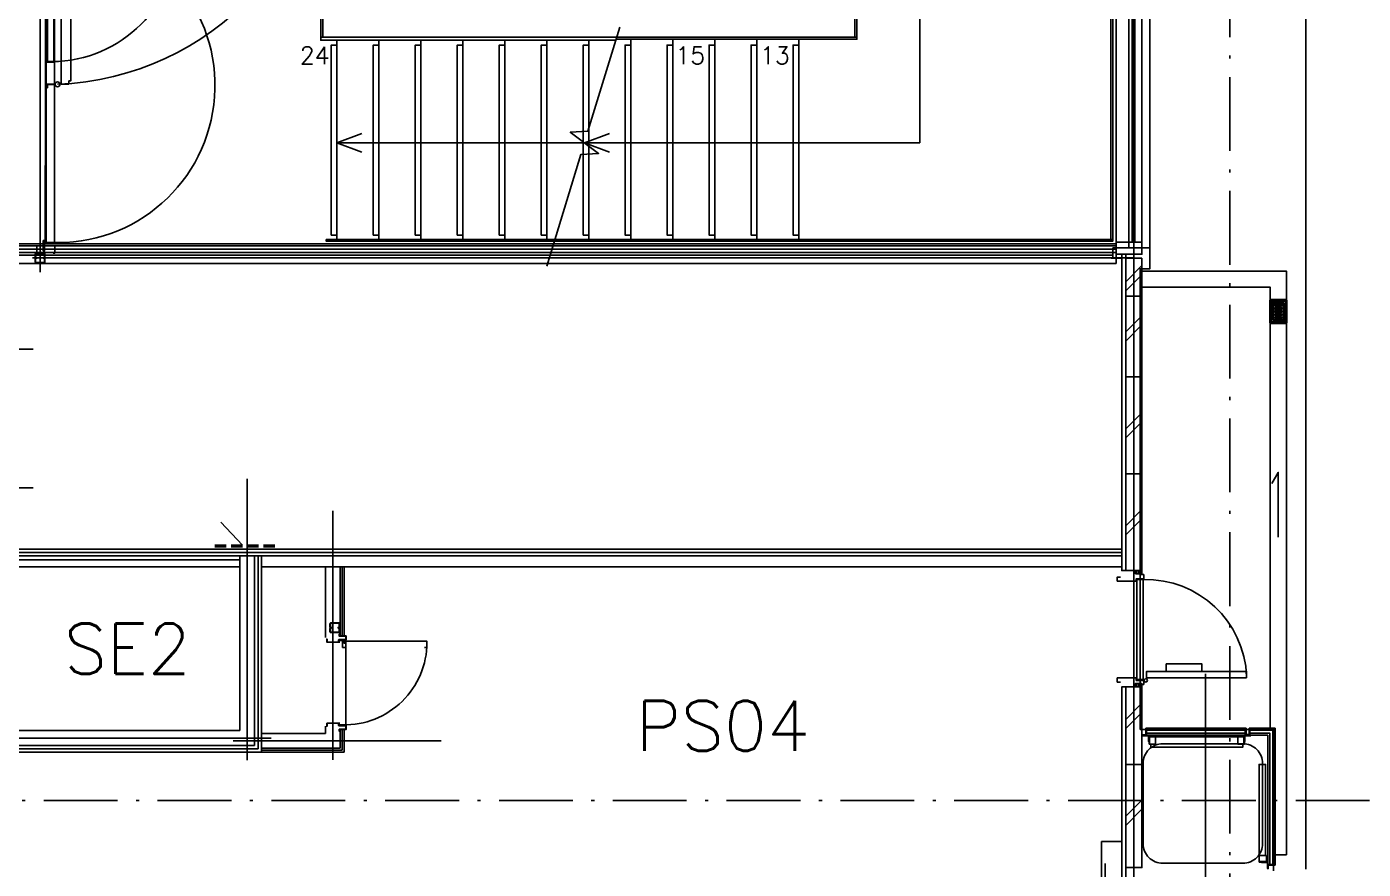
# Model space of a CAD drawing. Extents: x -120222 to -41942, y -19134 to 30932.
# Drawn here: x -76338 to -68061, y 4110 to 9329 of the extents above; entities that cross this region are included whole.
import ezdxf
from ezdxf.enums import TextEntityAlignment as Align

# ---------------------------------------------------------------- set-up
doc = ezdxf.new("R2010")
doc.units = 0
doc.header["$LTSCALE"] = 150
doc.header["$MEASUREMENT"] = 0
doc.linetypes.add('ISO-10______', pattern=[4.699, 3.048, -0.762, 0.127, -0.762])
doc.layers.get('0').update_dxf_attribs({"linetype": 'CONTINUOUS'})
doc.layers.add('____-567', color=7, linetype='CONTINUOUS')
doc.layers.add('____B', color=7, linetype='CONTINUOUS')
doc.styles.get("Standard").update_dxf_attribs({"font": 'txt', "bigfont": 'BIGFONT.SHX'})

# ---------------------------------------------------------------- blocks, each defined once
blk = doc.blocks.new('____-62')
at = {"color": 1, "linetype": 'Continuous'}
for p, q in [((-82710.3, 3422.5), (-82710.3, 3382.1)), ((-82671.6, 3456), (-82671.6, 3422)), ((-82710.3, 3382.1), (-82694.6, 3382.1))]:
    blk.add_line(p, q, dxfattribs=at)
at = {"color": 1, "linetype": 'Continuous', "flags": 128}
for points in [[(-82622.5, 6301), (-82597.6, 6301), (-82597.6, 6206), (-82602.6, 6206), (-82602.6, 6206), (-82672.6, 6206), (-82672.6, 6138.2), (-82701.8, 6164.4)], [(-80847.6, 6166), (-80873.6, 6166), (-80873.6, 6301), (-80843.6, 6301), (-80843.6, 6131), (-80847.6, 6131), (-80847.6, 6166)], [(-82701.8, 6164.4), (-82705.8, 6159.9), (-82693.7, 6149), (-82735.6, 6149), (-82735.6, 6233.5), (-82708.2, 6233.5)], [(-81891.6, 6276), (-81876.6, 6276), (-81876.6, 6226), (-80898.6, 6226), (-80898.6, 6271), (-80918.6, 6271), (-80918.6, 6281), (-81891.6, 6281), (-81891.6, 6276)], [(-82653.6, 4405), (-82657.6, 4405), (-82659.6, 6186), (-82604.6, 6186), (-82602.6, 4425), (-82653.6, 4425), (-82653.6, 4405)], [(-80898.6, 6186), (-80898.6, 6136), (-80878.6, 6136), (-80878.6, 6131), (-82659.6, 6131), (-82659.6, 6186), (-80898.6, 6186)], [(-82513.4, 4444.6), (-82501.3, 4444.6), (-82501.3, 5388.1), (-82559.3, 5388.1), (-82559.3, 4424.6), (-82513.4, 4424.6), (-82513.4, 4444.6)], [(-82657.6, 5325), (-82647.9, 5325), (-82656.3, 5325), (-82656.3, 5373.2), (-82605.7, 5373.2), (-82602.6, 5367.8)], [(-82602.6, 4560), (-82648.6, 4560), (-82648.6, 4575), (-82657.6, 4575)], [(-82645.5, 4402), (-82657.6, 4402), (-82659.6, 3444), (-82602.6, 3444), (-82602.6, 4422), (-82645.5, 4422), (-82645.5, 4402)], [(-82609.7, 3376.5), (-82599.6, 3376.5), (-82599.6, 3422.5), (-82662.6, 3422.5), (-82662.6, 3391), (-82671.6, 3391), (-82671.6, 3422.5), (-82710.3, 3422.5)]]:
    blk.add_lwpolyline(points, dxfattribs=at)
for points in [[(-82664.6, 6131), (-82701.8, 6164.4), (-82705.8, 6159.9), (-82673.6, 6131)], [(-82605.6, 4564), (-82605.6, 5365), (-82645.6, 5365), (-82645.6, 4564)], [(-81834.6, 5365), (-82645.6, 5365), (-82645.6, 5325), (-81834.6, 5325)], [(-82671.6, 3456), (-82671.6, 3391), (-82662.6, 3391), (-82662.6, 3456)]]:
    blk.add_lwpolyline(points, close=True, dxfattribs=at)
at = {"color": 1, "linetype": 'Continuous'}
for centre, radius in [((-80896.1, 6205.5), 15), ((-82625.6, 5345), 14.8), ((-82583.1, 4423.5), 15)]:
    blk.add_circle(centre, radius, dxfattribs=at)
for centre, radius, start, end in [((-82650.9, 6176.3), 1754.1, 272.21758, 0.9522), ((-82581.4, 4416.3), 973.5, 267.13308, 84.64045), ((-82625.6, 5345), 28.3, 45, 225), ((-82624.1, 5353.7), 789.7, 270.48764, 359.37324)]:
    blk.add_arc(centre, radius, start, end, dxfattribs=at)
blk = doc.blocks.new('____-63')
at = {"color": 1, "linetype": 'Continuous'}
for p, q in [((-75087.6, -394), (-75127.6, -394)), ((-75127.6, -394), (-75127.6, -395)), ((-75125.6, -397), (-75095.1, -397)), ((-75090.6, -401.5), (-75090.6, -432)), ((-75087.6, -434), (-75087.6, -394)), ((-75088.6, -434), (-75087.6, -434))]:
    blk.add_line(p, q, dxfattribs=at)
for centre, radius, start, end in [((-75125.6, -395), 2, 180, 270), ((-75095.1, -401.5), 4.5, 0, 90), ((-75088.6, -432), 2, 180, 270)]:
    blk.add_arc(centre, radius, start, end, dxfattribs=at)
blk = doc.blocks.new('____-64')
at = {"color": 1, "linetype": 'Continuous'}
for p, q in [((-75862.6, 391), (-75822.6, 391)), ((-75862.6, 390), (-75862.6, 391)), ((-75830.1, 388), (-75860.6, 388)), ((-75825.6, 353), (-75825.6, 383.5)), ((-75822.6, 351), (-75823.6, 351)), ((-75822.6, 391), (-75822.6, 351))]:
    blk.add_line(p, q, dxfattribs=at)
for centre, radius, start, end in [((-75860.6, 390), 2, 180, 270), ((-75830.1, 383.5), 4.5, 0, 90), ((-75823.6, 353), 2, 180, 270)]:
    blk.add_arc(centre, radius, start, end, dxfattribs=at)
blk = doc.blocks.new('____-65')
at = {"color": 1, "linetype": 'Continuous'}
for p, q in [((-75232.6, 391), (-75232.6, 351)), ((-75192.6, 391), (-75232.6, 391)), ((-75232.6, 351), (-75231.6, 351)), ((-75229.6, 353), (-75229.6, 383.5)), ((-75225.1, 388), (-75194.6, 388)), ((-75192.6, 390), (-75192.6, 391))]:
    blk.add_line(p, q, dxfattribs=at)
for centre, radius, start, end in [((-75231.6, 353), 2, 270, 0), ((-75225.1, 383.5), 4.5, 90, 180), ((-75194.6, 390), 2, 270, 0)]:
    blk.add_arc(centre, radius, start, end, dxfattribs=at)
blk = doc.blocks.new('____-66')
at = {"color": 1, "linetype": 'Continuous'}
for p, q in [((-75862.6, 391), (-75822.6, 391)), ((-75862.6, 390), (-75862.6, 391)), ((-75830.1, 388), (-75860.6, 388)), ((-75825.6, 353), (-75825.6, 383.5)), ((-75822.6, 351), (-75823.6, 351)), ((-75822.6, 391), (-75822.6, 351))]:
    blk.add_line(p, q, dxfattribs=at)
for centre, radius, start, end in [((-75860.6, 390), 2, 180, 270), ((-75830.1, 383.5), 4.5, 0, 90), ((-75823.6, 353), 2, 180, 270)]:
    blk.add_arc(centre, radius, start, end, dxfattribs=at)
blk = doc.blocks.new('____-67')
at = {"color": 1, "linetype": 'Continuous'}
for p, q in [((-75232.6, 391), (-75232.6, 351)), ((-75192.6, 391), (-75232.6, 391)), ((-75232.6, 351), (-75231.6, 351)), ((-75229.6, 353), (-75229.6, 383.5)), ((-75225.1, 388), (-75194.6, 388)), ((-75192.6, 390), (-75192.6, 391))]:
    blk.add_line(p, q, dxfattribs=at)
for centre, radius, start, end in [((-75231.6, 353), 2, 270, 0), ((-75225.1, 383.5), 4.5, 90, 180), ((-75194.6, 390), 2, 270, 0)]:
    blk.add_arc(centre, radius, start, end, dxfattribs=at)
blk = doc.blocks.new('____-76')
at = {"color": 1, "linetype": 'Continuous'}
for p, q in [((-75842.6, 391), (-75222.6, 391)), ((-75838.3, 404), (-75226.9, 404)), ((-75819.6, 337), (-75819.6, 382)), ((-75812.6, 317), (-75812.6, 337)), ((-75782.6, 382), (-75272.6, 382)), ((-75235.6, 337), (-75235.6, 382)), ((-75141.6, -391), (-75096.6, -391))]:
    blk.add_line(p, q, dxfattribs=at)
at = {"color": 1, "linetype": 'Continuous', "flags": 128}
for points in [[(-75864.6, 391), (-75842.6, 391), (-75842.6, 391, 0.414214), (-75840.6, 393), (-75840.6, 434), (-75224.6, 434), (-75224.6, 393), (-75224.6, 393, 0.414214), (-75222.6, 391), (-75202.6, 391), (-75202.6, 393), (-75222.6, 393), (-75222.6, 434), (-75222.6, 434, 0.414214), (-75224.6, 436), (-75840.6, 436), (-75840.6, 436, 0.414214), (-75842.6, 434), (-75842.6, 393), (-75864.6, 393)], [(-75840.6, 395), (-75840.6, 431.7), (-75840.6, 431.7, -0.414214), (-75838.3, 434), (-75810.6, 434), (-75810.6, 431.7), (-75838.3, 431.7), (-75838.3, 395)], [(-75224.6, 395), (-75224.6, 431.7), (-75224.6, 431.7, 0.414214), (-75226.9, 434), (-75254.6, 434), (-75254.6, 431.7), (-75226.9, 431.7), (-75226.9, 395)], [(-75044.6, -14), (-75044.6, 434), (-75200.6, 434), (-75200.6, 395), (-75200.6, 395, -0.414214), (-75202.6, 393), (-75219.6, 393), (-75219.6, 395), (-75202.6, 395), (-75202.6, 434), (-75202.6, 434, -0.414214), (-75200.6, 436), (-75044.6, 436), (-75044.6, 436, -0.414214), (-75042.6, 434), (-75042.6, -14), (-75042.6, -412), (-75042.6, -412, -0.414214), (-75044.6, -414), (-75085.6, -414), (-75085.6, -436), (-75087.6, -436), (-75087.6, -414), (-75087.6, -414, -0.414214), (-75085.6, -412), (-75044.6, -412)], [(-75200.6, 395), (-75200.6, 431.7), (-75200.6, 431.7, -0.414214), (-75198.3, 434), (-75170.6, 434), (-75170.6, 431.7), (-75198.3, 431.7), (-75198.3, 395)], [(-75074.6, 434), (-75046.9, 434), (-75046.9, 434, -0.414214), (-75044.6, 431.7), (-75044.6, 394), (-75046.9, 394), (-75046.9, 431.7), (-75074.6, 431.7)], [(-75083.6, -412), (-75046.9, -412), (-75046.9, -412, 0.414214), (-75044.6, -409.7), (-75044.6, -382), (-75046.9, -382), (-75046.9, -409.7), (-75083.6, -409.7)]]:
    blk.add_lwpolyline(points, format="xyb", close=True, dxfattribs=at)
for points in [[(-75231.9, 431.7), (-75231.9, 422.7), (-75833.3, 422.7), (-75833.3, 431.7)], [(-75193.3, 431.7), (-75193.3, 422.7), (-75051.9, 422.7), (-75051.9, 431.7)], [(-75046.9, -404.7), (-75055.9, -404.7), (-75055.9, 417.7), (-75046.9, 417.7)], [(-75822.6, 337), (-75822.6, 382), (-75782.6, 382), (-75782.6, 337)], [(-75232.6, 337), (-75232.6, 382), (-75272.6, 382), (-75272.6, 337)], [(-75141.6, -394), (-75096.6, -394), (-75096.6, -354), (-75141.6, -354)]]:
    blk.add_lwpolyline(points, close=True, dxfattribs=at)
for points in [[(-75242.6, 337), (-75242.6, 317), (-75812.6, 317)], [(-75202.6, 391), (-75087.6, 391), (-75087.6, -414)], [(-75074.6, -409.7), (-75074.6, -14), (-75074.6, 404), (-75198.3, 404)], [(-75141.6, -384), (-75141.6, -384), (-75141.6, 211), (-75101.6, 211), (-75101.6, -354)]]:
    blk.add_lwpolyline(points, dxfattribs=at)
at = {"color": 1}
for name in ['____-64', '____-66', '____-65', '____-67', '____-63']:
    blk.add_blockref(name, (0, 0), dxfattribs=at)
blk = doc.blocks.new('____-144')
at = {"color": 1, "linetype": 'Continuous', "flags": 128}
blk.add_lwpolyline([(-75877.6, 7946), (-75877.6, 6291), (-75817.6, 6291), (-75817.6, 3281), (-75877.6, 3281), (-75877.6, 426)], dxfattribs=at)
blk = doc.blocks.new('____-145')
at = {"color": 1, "linetype": 'Continuous'}
for p, q in [((-80592.6, 5511), (-77242.6, 5511)), ((-77242.6, 5511), (-77242.6, 4061)), ((-80852.6, 4061), (-80698, 4119.3)), ((-77242.6, 4061), (-80852.6, 4061)), ((-80852.6, 4061), (-80698, 4002.7)), ((-79319.8, 4061), (-79165.2, 4119.3)), ((-79319.8, 4061), (-79165.2, 4002.7))]:
    blk.add_line(p, q, dxfattribs=at)
at = {"color": 1, "linetype": 'Continuous', "flags": 128}
blk.add_lwpolyline([(-79552.4, 3296.3), (-79341.4, 3989.2), (-79232, 3995.4), (-79407.6, 4126.7), (-79298.1, 4132.8), (-79100.8, 4777.3)], dxfattribs=at)
at = {"color": 1, "linetype": 'Continuous'}
blk.add_circle((-80592.6, 5511), 28, dxfattribs=at)
at = {"color": 1}
for s, height, p in [('UP', 107.72, (-80719.1, 5505.7)), ('1', 107.7, (-80463.2, 5083.1)), ('5', 107.7, (-79423.2, 5083.1)), ('10', 107.72, (-78123.2, 5083.1)), ('12', 107.72, (-77578.9, 5083.1)), ('24', 107.72, (-80990.3, 4548.9)), ('15', 107.72, (-78664.1, 4548.9)), ('13', 107.72, (-78139.7, 4548.9))]:
    blk.add_text(s, height=height, dxfattribs=at).set_placement(p, align=Align.CENTER)
blk = doc.blocks.new('____-146')
at = {"color": 1, "linetype": 'Continuous'}
for p, q in [((-82652.6, 3436), (-82652.6, 6130.5)), ((-80557.6, 4899.7), (-80557.6, 6139.7)), ((-80592.6, 4869), (-80592.6, 6109)), ((-80072.6, 4869), (-80072.6, 6109)), ((-79812.6, 4869), (-79812.6, 6109)), ((-79552.6, 4869), (-79552.6, 6109)), ((-79292.6, 4869), (-79292.6, 6109)), ((-79032.6, 4869), (-79032.6, 6109)), ((-78772.6, 4869), (-78772.6, 6109)), ((-78512.6, 4869), (-78512.6, 6109)), ((-78252.6, 4869), (-78252.6, 6109)), ((-77992.6, 4869), (-77992.6, 6109)), ((-77732.6, 4869), (-77732.6, 6109)), ((-80852.6, 3463), (-80852.6, 4696)), ((-80592.6, 3463), (-80592.6, 4696)), ((-80332.6, 3463), (-80332.6, 4696)), ((-80072.6, 3463), (-80072.6, 4696)), ((-79812.6, 3463), (-79812.6, 4696)), ((-79552.6, 3463), (-79552.6, 4696)), ((-79292.6, 3463), (-79292.6, 4696)), ((-79032.6, 3463), (-79032.6, 4703)), ((-78772.6, 3463), (-78772.6, 4703)), ((-78512.6, 3463), (-78512.6, 4703)), ((-78252.6, 3463), (-78252.6, 4703)), ((-77992.6, 3463), (-77992.6, 4703)), ((-80918.2, 3463), (-80918.2, 3451))]:
    blk.add_line(p, q, dxfattribs=at)
at = {"color": 1, "linetype": 'Continuous', "flags": 128}
for points in [[(-80846.9, 6121), (-76047.6, 6121), (-76047.6, 6109), (-80846.9, 6109)], [(-76059.6, 4857), (-76047.6, 4857), (-76047.6, 6109), (-76059.6, 6109)], [(-80952.6, 4869), (-77632.6, 4869), (-77632.6, 4857), (-80952.6, 4857)], [(-80952.6, 4715), (-80940.6, 4715), (-80940.6, 4857), (-80952.6, 4857)], [(-77644.6, 4715), (-77632.6, 4715), (-77632.6, 4857), (-77644.6, 4857)], [(-76059.6, 4857), (-76047.6, 4857), (-76047.6, 3463), (-76059.6, 3463)], [(-80918.2, 3463), (-76047.6, 3463), (-76047.6, 3451), (-80918.2, 3451)], [(-77399.6, 3451), (-77399.6, 3463), (-77359.6, 3463), (-77359.6, 3451)]]:
    blk.add_lwpolyline(points, close=True, dxfattribs=at)
for points in [[(-80592.6, 6082), (-80557.6, 6082), (-80557.6, 4906), (-80592.6, 4906)], [(-80332.6, 6082), (-80297.6, 6082), (-80297.6, 4906), (-80332.6, 4906)], [(-80072.6, 6082), (-80037.6, 6082), (-80037.6, 4906), (-80072.6, 4906)], [(-79812.6, 6082), (-79777.6, 6082), (-79777.6, 4906), (-79812.6, 4906)], [(-79552.6, 6082), (-79517.6, 6082), (-79517.6, 4906), (-79552.6, 4906)], [(-79292.6, 6082), (-79257.6, 6082), (-79257.6, 4906), (-79292.6, 4906)], [(-79032.6, 6082), (-78997.6, 6082), (-78997.6, 4906), (-79032.6, 4906)], [(-78772.6, 6082), (-78737.6, 6082), (-78737.6, 4906), (-78772.6, 4906)], [(-78512.6, 6082), (-78477.6, 6082), (-78477.6, 4906), (-78512.6, 4906)], [(-78252.6, 6082), (-78217.6, 6082), (-78217.6, 4906), (-78252.6, 4906)], [(-77992.6, 6082), (-77957.6, 6082), (-77957.6, 4906), (-77992.6, 4906)], [(-77732.6, 6082), (-77697.6, 6082), (-77697.6, 4906), (-77732.6, 4906)], [(-79125.5, 4696), (-80952.6, 4696), (-80952.6, 4715), (-79120.2, 4715)], [(-80852.6, 4666), (-80887.6, 4666), (-80887.6, 3490), (-80852.6, 3490)], [(-80592.6, 4666), (-80627.6, 4666), (-80627.6, 3490), (-80592.6, 3490)], [(-80332.6, 4666), (-80367.6, 4666), (-80367.6, 3490), (-80332.6, 3490)], [(-80072.6, 4666), (-80107.6, 4666), (-80107.6, 3490), (-80072.6, 3490)], [(-79812.6, 4666), (-79847.6, 4666), (-79847.6, 3490), (-79812.6, 3490)], [(-79552.6, 4666), (-79587.6, 4666), (-79587.6, 3490), (-79552.6, 3490)], [(-79292.6, 4666), (-79327.6, 4666), (-79327.6, 3490), (-79292.6, 3490)], [(-79120.2, 4715), (-77632.6, 4715), (-77632.6, 4703), (-79123.6, 4703)], [(-79032.6, 4666), (-79067.6, 4666), (-79067.6, 3490), (-79032.6, 3490)], [(-78772.6, 4666), (-78807.6, 4666), (-78807.6, 3490), (-78772.6, 3490)], [(-78512.6, 4666), (-78547.6, 4666), (-78547.6, 3490), (-78512.6, 3490)], [(-78252.6, 4666), (-78287.6, 4666), (-78287.6, 3490), (-78252.6, 3490)], [(-77992.6, 4666), (-78027.6, 4666), (-78027.6, 3490), (-77992.6, 3490)]]:
    blk.add_lwpolyline(points, dxfattribs=at)
at = {"color": 1}
blk.add_blockref('____-145', (0, 0), dxfattribs=at)
blk = doc.blocks.new('____-147')
at = {"color": 1, "linetype": 'Continuous'}
for p, q in [((-75867.6, -10.7), (-75967.6, -110.7)), ((-75867.6, -67.3), (-75967.6, -167.3))]:
    blk.add_line(p, q, dxfattribs=at)
blk = doc.blocks.new('____-148')
at = {"color": 1, "linetype": 'Continuous'}
for p, q in [((-75867.6, 589.3), (-75967.6, 489.3)), ((-75867.6, 532.7), (-75967.6, 432.7))]:
    blk.add_line(p, q, dxfattribs=at)
blk = doc.blocks.new('____-149')
at = {"color": 1, "linetype": 'Continuous'}
for p, q in [((-75867.6, 1789.3), (-75967.6, 1689.3)), ((-75867.6, 1732.7), (-75967.6, 1632.7))]:
    blk.add_line(p, q, dxfattribs=at)
blk = doc.blocks.new('____-150')
at = {"color": 1, "linetype": 'Continuous'}
for p, q in [((-75867.6, 2389.3), (-75967.6, 2289.3)), ((-75867.6, 2332.7), (-75967.6, 2232.7))]:
    blk.add_line(p, q, dxfattribs=at)
blk = doc.blocks.new('____-151')
at = {"color": 1, "linetype": 'Continuous'}
for p, q in [((-75867.6, 2989.3), (-75967.6, 2889.3)), ((-75867.6, 2932.7), (-75967.6, 2832.7))]:
    blk.add_line(p, q, dxfattribs=at)
blk = doc.blocks.new('____-152')
at = {"color": 1, "linetype": 'Continuous'}
for p, q in [((-75867.6, 3300.1), (-75967.6, 3200.1)), ((-75867.6, 3243.6), (-75967.6, 3143.6))]:
    blk.add_line(p, q, dxfattribs=at)
blk = doc.blocks.new('____-153')
at = {"color": 1, "linetype": 'Continuous', "flags": 128}
for points in [[(-75875.6, 1386), (-75855.6, 1386), (-75855.6, 1361), (-75902.6, 1361), (-75902.6, 1346), (-75982.6, 1346), (-75982.6, 1346), (-76020.6, 1346), (-76020.6, 1371), (-76000.6, 1371)], [(-75875.6, 706), (-75855.6, 706), (-75855.6, 731), (-75902.6, 731), (-75902.6, 746), (-75973.6, 746), (-75973.6, 746), (-76020.6, 746), (-76020.6, 721), (-76000.6, 721)]]:
    blk.add_lwpolyline(points, dxfattribs=at)
for points in [[(-75859.6, 1355.7), (-75859.6, 736), (-75899.6, 736), (-75899.6, 1355.7)], [(-75716.2, 787), (-75716.2, 833), (-75496.2, 833), (-75496.2, 787)], [(-75218.8, 747), (-75838.6, 747), (-75838.6, 787), (-75218.8, 787)]]:
    blk.add_lwpolyline(points, close=True, dxfattribs=at)
at = {"color": 1, "linetype": 'Continuous'}
blk.add_circle((-75843.6, 731), 10, dxfattribs=at)
blk.add_arc((-75843.6, 731), 625.2, 2.26236, 91.46645, dxfattribs=at)
blk = doc.blocks.new('____-154')
at = {"color": 1, "linetype": 'Continuous'}
for p, q in [((-81608.1, 1569), (-81538.1, 1569)), ((-81608.1, 1564), (-81538.1, 1564)), ((-81608.1, 1559), (-81538.1, 1559)), ((-81508.1, 1569), (-81438.1, 1569)), ((-81508.1, 1564), (-81438.1, 1564)), ((-81508.1, 1559), (-81438.1, 1559)), ((-81408.1, 1569), (-81338.1, 1569)), ((-81408.1, 1544), (-81408.1, 1569)), ((-81408.1, 1564), (-81338.1, 1564)), ((-81408.1, 1559), (-81338.1, 1559)), ((-81308.1, 1569), (-81238.1, 1569)), ((-81308.1, 1564), (-81238.1, 1564)), ((-81308.1, 1559), (-81238.1, 1559))]:
    blk.add_line(p, q, dxfattribs=at)
blk = doc.blocks.new('____-155')
at = {"color": 1, "linetype": 'Continuous'}
for p, q in [((-80815.9, 966.8), (-80795.9, 966.8)), ((-80805.9, 975.5), (-80805.9, 958.1))]:
    blk.add_line(p, q, dxfattribs=at)
at = {"color": 1, "linetype": 'Continuous', "flags": 128}
for points in [[(-80840.2, 1084.7), (-80891, 1084.7), (-80891, 1084.7, 0.414214), (-80893.3, 1082.4), (-80893.3, 1061.6), (-80893.3, 1061.6, 0.414211), (-80891, 1059.3), (-80885.6, 1059.3), (-80885.6, 1057), (-80891, 1057), (-80891, 1057, -0.414214), (-80895.6, 1061.6), (-80895.6, 1082.4), (-80895.6, 1082.4, -0.414214), (-80891, 1087), (-80840.2, 1087), (-80840.2, 1087, -0.414214), (-80835.6, 1082.4), (-80835.6, 1061.6), (-80835.6, 1061.6, -0.414214), (-80840.2, 1057), (-80845.6, 1057), (-80845.6, 1059.3), (-80840.2, 1059.3), (-80840.2, 1059.3, 0.414214), (-80837.9, 1061.6), (-80837.9, 1082.4), (-80837.9, 1082.4, 0.414214), (-80840.2, 1084.7)], [(-80837.1, 1007), (-80837.1, 1017), (-80838.7, 1017), (-80838.7, 1007), (-80838.7, 1007, 0.414214), (-80837.1, 1005.4), (-80796.7, 1005.4), (-80796.7, 983.6), (-80841.1, 983.6), (-80841.1, 983.6, 0.414214), (-80842.7, 982), (-80842.7, 968.6), (-80913.5, 968.6), (-80913.5, 987), (-80915.1, 987), (-80915.1, 968.6), (-80915.1, 968.6, 0.414214), (-80913.5, 967), (-80842.7, 967), (-80842.7, 967, 0.414214), (-80841.1, 968.6), (-80841.1, 982), (-80796.7, 982), (-80796.7, 982, 0.414214), (-80795.1, 983.6), (-80795.1, 1005.4), (-80795.1, 1005.4, 0.414214), (-80796.7, 1007), (-80837.1, 1007)], [(-80840.2, 1029.3), (-80891, 1029.3), (-80891, 1029.3, -0.414214), (-80893.3, 1031.6), (-80893.3, 1052.4), (-80893.3, 1052.4, -0.414211), (-80891, 1054.7), (-80885.6, 1054.7), (-80885.6, 1057), (-80891, 1057), (-80891, 1057, 0.414214), (-80895.6, 1052.4), (-80895.6, 1031.6), (-80895.6, 1031.6, 0.414214), (-80891, 1027), (-80840.2, 1027), (-80840.2, 1027, 0.414214), (-80835.6, 1031.6), (-80835.6, 1052.4), (-80835.6, 1052.4, 0.414214), (-80840.2, 1057), (-80845.6, 1057), (-80845.6, 1054.7), (-80840.2, 1054.7), (-80840.2, 1054.7, -0.414214), (-80837.9, 1052.4), (-80837.9, 1031.6), (-80837.9, 1031.6, -0.414214), (-80840.2, 1029.3)], [(-80830.1, 1005.4), (-80796.7, 1005.4), (-80796.7, 983.6), (-80841.1, 983.6), (-80841.1, 983.6, 0.414214), (-80842.7, 982), (-80842.7, 968.6), (-80873.5, 968.6)], [(-80838.1, 471), (-80838.1, 457.6), (-80838.1, 457.6, 0.414214), (-80836.5, 456), (-80799.7, 456), (-80799.7, 456, 0.414214), (-80798.1, 457.6), (-80798.1, 976.4), (-80798.1, 976.4, 0.414214), (-80799.7, 978), (-80836.5, 978), (-80836.5, 978, 0.414214), (-80838.1, 976.4), (-80838.1, 963)], [(-80310.2, 934.6), (-80296.8, 934.6), (-80296.8, 934.6, 0.414214), (-80295.2, 936.2), (-80295.2, 973), (-80295.2, 973, 0.414214), (-80296.8, 974.6), (-80815.6, 974.6), (-80815.6, 974.6, 0.414214), (-80817.2, 973), (-80817.2, 936.2), (-80817.2, 936.2, 0.414214), (-80815.6, 934.6), (-80802.2, 934.6)], [(-80837.1, 427), (-80837.1, 417), (-80838.7, 417), (-80838.7, 427), (-80838.7, 427, -0.414214), (-80837.1, 428.6), (-80796.7, 428.6), (-80796.7, 450.4), (-80841.1, 450.4), (-80841.1, 450.4, -0.414214), (-80842.7, 452), (-80842.7, 465.4), (-80913.5, 465.4), (-80913.5, 447), (-80915.1, 447), (-80915.1, 465.4), (-80915.1, 465.4, -0.414214), (-80913.5, 467), (-80842.7, 467), (-80842.7, 467, -0.414214), (-80841.1, 465.4), (-80841.1, 452), (-80796.7, 452), (-80796.7, 452, -0.414214), (-80795.1, 450.4), (-80795.1, 428.6), (-80795.1, 428.6, -0.414214), (-80796.7, 427), (-80837.1, 427)]]:
    blk.add_lwpolyline(points, format="xyb", dxfattribs=at)
at = {"color": 1, "linetype": 'Continuous'}
blk.add_arc((-80805.9, 966.8), 511, 268.79236, 359.78809, dxfattribs=at)
blk = doc.blocks.new('____-158')
at = {"color": 1, "linetype": 'Continuous'}
for p, q in [((-81408.1, 1980.6), (-81408.1, 237.8)), ((-80878.1, 239.2), (-80878.1, 1780.6)), ((-75472.6, -1466.2), (-75472.6, 771.2)), ((-81260.7, 374), (-83242.6, 374)), ((-81495.5, 357), (-80207.2, 357)), ((-76094.1, -1166.2), (-76094.1, -403.5))]:
    blk.add_line(p, q, dxfattribs=at)
blk = doc.blocks.new('____-164')
at = {"color": 1, "linetype": 'Continuous'}
for p, q in [((-82666.6, 3436), (-82967.6, 3436)), ((-82666.6, 3423.5), (-82955.1, 3423.5)), ((-76027.6, 3402.5), (-82934.1, 3402.5)), ((-82666.6, 3453.4), (-82666.6, 3442.9)), ((-76027.6, 3436), (-82660.6, 3436)), ((-76027.6, 3423.5), (-82660.6, 3423.5)), ((-76047.6, 3411), (-75817.6, 3411)), ((-76027.6, 3381.5), (-82913.1, 3381.5)), ((-82904.6, 3366), (-76047.6, 3366)), ((-76027.6, 3314.5), (-82846.1, 3314.5)), ((-76057.6, 3346), (-76047.6, 3346)), ((-76027.6, 3381.5), (-76027.6, 3314.5)), ((-75877.6, 3166), (-75877.6, 3266)), ((-75075.6, 2947.5), (-75075.6, 3084.5)), ((-75072.9, 3081), (-75072.9, 2951)), ((-75072.1, 3081), (-75072.1, 2951)), ((-74974.6, 3089.5), (-75070.6, 3089.5)), ((-75068.1, 3081), (-75068.1, 2951)), ((-75067.6, 3066), (-75067.6, 3081)), ((-74978.1, 3086), (-75067.1, 3086)), ((-74978.1, 3082), (-75067.1, 3082)), ((-75067.1, 3077.5), (-75067.1, 2954.5)), ((-75067.1, 3065.5), (-75067.1, 3022.3)), ((-74978.1, 3086.9), (-75067, 3086.9)), ((-75067, 3081.6), (-75052.1, 3081.6)), ((-75066.5, 3074), (-75053.7, 3074)), ((-74981.1, 3080.5), (-75064.1, 3080.5)), ((-75058.8, 3069), (-75064, 3078)), ((-75057.1, 3070), (-75062.3, 3079)), ((-75060.6, 3079.9), (-75060.6, 3067.5)), ((-75057.1, 3016), (-75057.1, 3065.2)), ((-75053.1, 3080.6), (-75053.1, 3080.5)), ((-75053.1, 3016), (-75053.1, 3062.9)), ((-74991.1, 3070.5), (-75052.1, 3070.5)), ((-74993, 3081.1), (-75051.6, 3081.1)), ((-74995.1, 3066.5), (-75049.6, 3066.5)), ((-75033.1, 3070.5), (-75032.7, 3068.8)), ((-75031.3, 3067.5), (-75023.8, 3067.5)), ((-75022.1, 3070.5), (-75022.4, 3068.8)), ((-75011.1, 3070.5), (-75010.7, 3068.8)), ((-75001.8, 3067.5), (-75009.3, 3067.5)), ((-75000.1, 3070.5), (-75000.4, 3068.8)), ((-74992.5, 3081.6), (-74978.1, 3081.6)), ((-74992.2, 3080.8), (-74992, 3080.5)), ((-74992.1, 3016), (-74992.1, 3063.5)), ((-74991.8, 3081.3), (-74991, 3080.5)), ((-74988.1, 3016), (-74988.1, 3067.5)), ((-74978.1, 2954.5), (-74978.1, 3077.5)), ((-74978.1, 3067.6), (-74977.8, 3067.3)), ((-74978, 3066.1), (-74978, 3022.3)), ((-74977.5, 3066.6), (-74977.5, 3081)), ((-74977.1, 3081), (-74977.1, 2951)), ((-74973.1, 3081), (-74973.1, 2951)), ((-74972.2, 3081), (-74972.2, 2951)), ((-74969.6, 2947.5), (-74969.6, 3084.5)), ((-75067.1, 2966), (-75067.1, 3009.7)), ((-75057.1, 3059.5), (-75055.3, 3059.2)), ((-75057.1, 3048.5), (-75055.3, 3048.8)), ((-75057.1, 3040.5), (-75055.3, 3040.2)), ((-75057.1, 3029.5), (-75055.3, 3029.8)), ((-75057.1, 3021.5), (-75055.3, 3021.2)), ((-75057.1, 3016), (-75057.1, 2964.5)), ((-75057.1, 3010.5), (-75055.3, 3010.8)), ((-75057.1, 3002.5), (-75055.3, 3002.2)), ((-75057.1, 2991.5), (-75055.3, 2991.8)), ((-75057.1, 2983.5), (-75055.3, 2983.2)), ((-75054.1, 3050.3), (-75054.1, 3057.7)), ((-75054.1, 3038.7), (-75054.1, 3031.3)), ((-75054.1, 3019.7), (-75054.1, 3016)), ((-75054.1, 3016), (-75054.1, 3012.3)), ((-75054.1, 3000.7), (-75054.1, 2993.3)), ((-75054.1, 2981.7), (-75054.1, 2974.3)), ((-75053.1, 3016), (-75053.1, 2968.5)), ((-75043.6, 3057), (-75043.6, 3051)), ((-75043.6, 3038), (-75043.6, 3032)), ((-75043.6, 3019), (-75043.6, 3016)), ((-75043.6, 3016), (-75043.6, 3013)), ((-75043.6, 3000), (-75043.6, 2994)), ((-75043.6, 2981), (-75043.6, 2975)), ((-75003.6, 3059), (-75041.6, 3059)), ((-75041.6, 3049), (-75003.6, 3049)), ((-75003.6, 3040), (-75041.6, 3040)), ((-75041.6, 3030), (-75003.6, 3030)), ((-75003.6, 3021), (-75041.6, 3021)), ((-75041.6, 3011), (-75003.6, 3011)), ((-75003.6, 3002), (-75041.6, 3002)), ((-75041.6, 2992), (-75003.6, 2992)), ((-75003.6, 2983), (-75041.6, 2983)), ((-75001.6, 3051), (-75001.6, 3057)), ((-75001.6, 3032), (-75001.6, 3038)), ((-75001.6, 3016), (-75001.6, 3019)), ((-75001.6, 3013), (-75001.6, 3016)), ((-75001.6, 2994), (-75001.6, 3000)), ((-75001.6, 2975), (-75001.6, 2981)), ((-74992.1, 3016), (-74992.1, 2969.1)), ((-74991.1, 3050.3), (-74991.1, 3057.7)), ((-74991.1, 3031.3), (-74991.1, 3038.7)), ((-74991.1, 3016), (-74991.1, 3019.7)), ((-74991.1, 3012.3), (-74991.1, 3016)), ((-74991.1, 2993.3), (-74991.1, 3000.7)), ((-74991.1, 2981.7), (-74991.1, 2974.3)), ((-74988.1, 3059.5), (-74989.8, 3059.2)), ((-74988.1, 3048.5), (-74989.8, 3048.8)), ((-74988.1, 3040.5), (-74989.8, 3040.2)), ((-74988.1, 3029.5), (-74989.8, 3029.8)), ((-74988.1, 3021.5), (-74989.8, 3021.2)), ((-74988.1, 3010.5), (-74989.8, 3010.8)), ((-74988.1, 3002.5), (-74989.8, 3002.2)), ((-74988.1, 2991.5), (-74989.8, 2991.8)), ((-74988.1, 2983.5), (-74989.8, 2983.2)), ((-74988.1, 3016), (-74988.1, 2966.8)), ((-74978, 2966.5), (-74978, 3009.7)), ((-74974.6, 2942.5), (-75070.6, 2942.5)), ((-75067.6, 2965.4), (-75067.6, 2951.1)), ((-75067.1, 2964.5), (-75067.3, 2964.7)), ((-74978.1, 2950), (-75067.1, 2950)), ((-74978.1, 2946), (-75067.1, 2946)), ((-75052.6, 2950.5), (-75067, 2950.5)), ((-74978.1, 2945.1), (-75067, 2945.1)), ((-75064.1, 2951.5), (-74981.1, 2951.5)), ((-75057.1, 2972.5), (-75055.3, 2972.8)), ((-74993, 2961.5), (-75054.1, 2961.5)), ((-75053.4, 2950.7), (-75054.1, 2951.5)), ((-75052.9, 2951.2), (-75053.2, 2951.5)), ((-74993.5, 2950.9), (-75052.2, 2950.9)), ((-75050.1, 2965.5), (-74995.5, 2965.5)), ((-75045.1, 2961.5), (-75044.7, 2963.3)), ((-75043.3, 2964.5), (-75035.8, 2964.5)), ((-75041.6, 2973), (-75003.6, 2973)), ((-75034.1, 2961.5), (-75034.4, 2963.3)), ((-75023.1, 2961.5), (-75022.7, 2963.3)), ((-75013.8, 2964.5), (-75021.3, 2964.5)), ((-75012.1, 2961.5), (-75012.4, 2963.3)), ((-74978.1, 2950.5), (-74993.1, 2950.5)), ((-74992.1, 2951.5), (-74992.1, 2951.5)), ((-74978.7, 2958), (-74991.3, 2958)), ((-74988.1, 2972.5), (-74989.8, 2972.8)), ((-74982.8, 2953.1), (-74988, 2962)), ((-74981.1, 2954.1), (-74986.3, 2963)), ((-74984.6, 2952), (-74984.6, 2964.7)), ((-74977.5, 2966), (-74977.5, 2951.1)), ((-82904.6, 2783), (-82734.6, 2783)), ((-82904.6, 1923), (-82734.6, 1923)), ((-82913.1, 1544), (-75992.6, 1544)), ((-82913.1, 1523), (-75992.6, 1523)), ((-82913.1, 1502), (-75992.6, 1502)), ((-81454.1, 1502), (-81454.1, 420)), ((-81362.1, 1502), (-81362.1, 328)), ((-81341.1, 1502), (-81341.1, 307)), ((-81320.1, 1502), (-81320.1, 286)), ((-82913.1, 1477), (-81454.1, 1477)), ((-82913.1, 1435), (-81454.1, 1435)), ((-81320.1, 1435), (-75992.6, 1435)), ((-80924.1, 1435), (-80924.1, 997)), ((-80832.1, 1435), (-80832.1, 1007)), ((-80819.6, 1435), (-80819.6, 1007)), ((-80807.1, 1435), (-80807.1, 1007)), ((-75907.6, 1391), (-75899.2, 1411)), ((-75886.2, 1391), (-75877.6, 1411)), ((-75907.6, 691), (-75899.2, 711)), ((-75886.2, 691), (-75877.6, 711)), ((-81454.1, 420), (-82846.1, 420)), ((-80924.1, 447), (-80924.1, 403)), ((-80832.1, 427), (-80832.1, 311)), ((-80819.6, 427), (-80819.6, 298.5)), ((-80807.1, 427), (-80807.1, 286)), ((-81320.1, 403), (-80924.1, 403)), ((-81362.1, 328), (-82913.1, 328)), ((-81341.1, 307), (-82871.1, 307)), ((-81320.1, 286), (-82871.1, 286)), ((-81320.1, 311), (-80832.1, 311)), ((-81320.1, 298.5), (-80819.6, 298.5)), ((-81320.1, 286), (-80807.1, 286)), ((-76117.6, -266), (-75992.6, -266)), ((-76117.6, -266), (-76117.6, -536))]:
    blk.add_line(p, q, dxfattribs=at)
at = {"color": 1, "linetype": 'Continuous', "flags": 128}
for points in [[(-76047.6, 3411), (-76047.6, 3346), (-75992.6, 3346)], [(-75052.6, -349), (-74972.6, -349), (-74972.6, 3266), (-75877.6, 3266)], [(-75877.6, 3166), (-75072.6, 3166), (-75072.6, 2766), (-75072.6, 426)], [(-75022.6, 1619.2), (-75022.6, 2019.2), (-75062.6, 1949.9)], [(-75877.6, 426), (-75052.6, 426), (-75052.6, -449)], [(-75072.6, 426), (-75052.6, 426), (-75052.6, -349)]]:
    blk.add_lwpolyline(points, dxfattribs=at)
for points in [[(-76027.6, 3371), (-76027.6, 3446), (-75867.6, 3446), (-75867.6, 3371)], [(-75967.6, 3279.5), (-75967.6, 1411), (-75992.6, 1411), (-75992.6, 3371), (-75967.6, 3371)], [(-75867.6, 3346), (-75867.6, 3111), (-75967.6, 3111), (-75967.6, 3346)], [(-74972.6, 3266), (-75877.6, 3266), (-75877.6, 3166), (-75072.6, 3166), (-75072.6, 426), (-75052.6, 426), (-75052.6, -349), (-74972.6, -349)], [(-75867.6, 3111), (-75867.6, 2611), (-75967.6, 2611), (-75967.6, 3111)], [(-75867.6, 2611), (-75867.6, 2011), (-75967.6, 2011), (-75967.6, 2611)], [(-75867.6, 2011), (-75867.6, 1411), (-75967.6, 1411), (-75967.6, 2011)], [(-75907.6, 1391), (-75899.2, 1391), (-75899.2, 1411), (-75907.6, 1411)], [(-75899.2, 1391), (-75886.2, 1391), (-75886.2, 1411), (-75899.2, 1411)], [(-75886.2, 1391), (-75877.6, 1391), (-75877.6, 1411), (-75886.2, 1411)], [(-75877.6, 1391), (-75867.6, 1391), (-75867.6, 1411), (-75877.6, 1411)], [(-75967.6, 211), (-75967.6, 211), (-75967.6, 171), (-75966.7, 171), (-75967.6, -549), (-75992.6, -549), (-75992.6, 691), (-75967.6, 691)], [(-75867.6, 211), (-75867.6, 691), (-75967.6, 691), (-75967.6, 211)], [(-75907.6, 691), (-75899.2, 691), (-75899.2, 711), (-75907.6, 711)], [(-75899.2, 691), (-75886.2, 691), (-75886.2, 711), (-75899.2, 711)], [(-75886.2, 691), (-75877.6, 691), (-75877.6, 711), (-75886.2, 711)], [(-75877.6, 691), (-75867.6, 691), (-75867.6, 711), (-75877.6, 711)], [(-75867.6, 211), (-75867.6, -429), (-75967.6, -429), (-75967.6, 211)]]:
    blk.add_lwpolyline(points, close=True, dxfattribs=at)
for points in [[(-82665.2, 3375.7), (-82716, 3375.7), (-82716, 3375.7, 0.414214), (-82718.3, 3373.4), (-82718.3, 3352.6), (-82718.3, 3352.6, 0.414211), (-82716, 3350.3), (-82710.6, 3350.3), (-82710.6, 3348), (-82716, 3348), (-82716, 3348, -0.414214), (-82720.6, 3352.6), (-82720.6, 3373.4), (-82720.6, 3373.4, -0.414214), (-82716, 3378), (-82665.2, 3378), (-82665.2, 3378, -0.414214), (-82660.6, 3373.4), (-82660.6, 3352.6), (-82660.6, 3352.6, -0.414214), (-82665.2, 3348), (-82670.6, 3348), (-82670.6, 3350.3), (-82665.2, 3350.3), (-82665.2, 3350.3, 0.414214), (-82662.9, 3352.6), (-82662.9, 3373.4), (-82662.9, 3373.4, 0.414214), (-82665.2, 3375.7)], [(-82665.2, 3320.3), (-82716, 3320.3), (-82716, 3320.3, -0.414214), (-82718.3, 3322.6), (-82718.3, 3343.4), (-82718.3, 3343.4, -0.414211), (-82716, 3345.7), (-82710.6, 3345.7), (-82710.6, 3348), (-82716, 3348), (-82716, 3348, 0.414214), (-82720.6, 3343.4), (-82720.6, 3322.6), (-82720.6, 3322.6, 0.414214), (-82716, 3318), (-82665.2, 3318), (-82665.2, 3318, 0.414214), (-82660.6, 3322.6), (-82660.6, 3343.4), (-82660.6, 3343.4, 0.414214), (-82665.2, 3348), (-82670.6, 3348), (-82670.6, 3345.7), (-82665.2, 3345.7), (-82665.2, 3345.7, -0.414214), (-82662.9, 3343.4), (-82662.9, 3322.6), (-82662.9, 3322.6, -0.414214), (-82665.2, 3320.3)]]:
    blk.add_lwpolyline(points, format="xyb", dxfattribs=at)
blk.add_lwpolyline([(-75242, 338.5), (-75738, 338.5), (-75738, 338.5, 0.414214), (-75860, 216.5), (-75860, -279.5), (-75860, -279.5, 0.414214), (-75738, -401.5), (-75242, -401.5), (-75242, -401.5, 0.414214), (-75120, -279.5), (-75120, 216.5), (-75120, 216.5, 0.414214), (-75242, 338.5)], format="xyb", close=True, dxfattribs=at)
at = {"color": 2, "linetype": 'Continuous'}
for points in [[(-82738.1, 3348, 0), (-75917.6, 3348, 0), (-75917.6, 2506, 0)], [(-82879.6, 374, 0), (-81408.1, 374, 0), (-81408.1, 1468.5, 0)]]:
    blk.add_polyline3d(points, dxfattribs=at)
at = {"color": 1, "linetype": 'Continuous'}
blk.add_polyline3d([(-81438.1, 1569, 0), (-81571.5, 1710.3, 0)], dxfattribs=at)
for centre in [(-75060.6, 3074), (-74984.6, 2958)]:
    blk.add_circle(centre, 5.25, dxfattribs=at)
for centre, radius, start, end in [((-75070.6, 3084.5), 5, 90, 180), ((-75067, 3081), 5.9, 90, 180), ((-75067.1, 3081), 5, 90, 180), ((-75067.1, 3081), 1, 90, 180), ((-75067, 3081), 0.6, 90, 180), ((-75066.6, 3066), 1, 115.94087, 180), ((-75064.1, 3077.5), 3, 90, 180), ((-75066.1, 3065.5), 1, 159.21476, 180.05979), ((-75060.6, 3073.5), 9, 292.88538, 340.52878), ((-75052.1, 3080.6), 1, 90, 180), ((-75060.6, 3073.5), 13, 305.23442, 327.42103), ((-75051.6, 3080.1), 1, 90, 155.25182), ((-75031.3, 3069), 1.5, 190, 270), ((-75023.8, 3069), 1.5, 270, 350), ((-75009.3, 3069), 1.5, 190, 270), ((-75001.8, 3069), 1.5, 270, 350), ((-74995.1, 3063.5), 3, 0, 90), ((-74993, 3080.1), 1, 44.88234, 90), ((-74992.5, 3080.6), 1, 45, 90), ((-74991.1, 3067.5), 3, 0, 90), ((-74981.1, 3077.5), 3, 0, 90), ((-74978.1, 3081), 5.9, 0, 90), ((-74978.1, 3081), 5, 0, 90), ((-74978.1, 3081), 1, 0, 90), ((-74978.1, 3081), 0.6, 0, 90), ((-74979, 3066.1), 1, 359.94021, 20.88399), ((-74978.5, 3066.6), 1, 0, 45), ((-74974.6, 3084.5), 5, 0, 90), ((-75022.6, 3016), 45, 171.77015, 171.95041), ((-75022.6, 3016), 45, 188.04959, 188.22985), ((-75055.6, 3057.7), 1.5, 0, 80), ((-75055.6, 3050.3), 1.5, 280, 0), ((-75055.6, 3038.7), 1.5, 0, 80), ((-75055.6, 3031.3), 1.5, 280, 0), ((-75055.6, 3019.7), 1.5, 0, 80), ((-75055.6, 3012.3), 1.5, 280, 0), ((-75055.6, 3000.7), 1.5, 0, 80), ((-75055.6, 2993.3), 1.5, 280, 0), ((-75055.6, 2981.7), 1.5, 0, 80), ((-75041.6, 3057), 2, 90, 180), ((-75041.6, 3051), 2, 180, 270), ((-75041.6, 3038), 2, 90, 180), ((-75041.6, 3032), 2, 180, 270), ((-75041.6, 3019), 2, 90, 180), ((-75041.6, 3013), 2, 180, 270), ((-75041.6, 3000), 2, 90, 180), ((-75041.6, 2994), 2, 180, 270), ((-75041.6, 2981), 2, 90, 180), ((-75003.6, 3057), 2, 0, 90), ((-75003.6, 3051), 2, 270, 0), ((-75003.6, 3038), 2, 0, 90), ((-75003.6, 3032), 2, 270, 0), ((-75003.6, 3019), 2, 0, 90), ((-75003.6, 3013), 2, 270, 0), ((-75003.6, 3000), 2, 0, 90), ((-75003.6, 2994), 2, 270, 0), ((-75003.6, 2981), 2, 0, 90), ((-74989.6, 3057.7), 1.5, 100, 180), ((-74989.6, 3050.3), 1.5, 180, 260), ((-74989.6, 3038.7), 1.5, 100, 180), ((-74989.6, 3031.3), 1.5, 180, 260), ((-74989.6, 3019.7), 1.5, 100, 180), ((-74989.6, 3012.3), 1.5, 180, 260), ((-74989.6, 3000.7), 1.5, 100, 180), ((-74989.6, 2993.3), 1.5, 180, 260), ((-74989.6, 2981.7), 1.5, 100, 180), ((-75022.6, 3016), 45, 8.04959, 8.22985), ((-75022.6, 3016), 45, 351.77015, 351.95041), ((-75070.6, 2947.5), 5, 180, 270), ((-75067, 2951), 5.9, 180, 270), ((-75067.1, 2951), 5, 180, 270), ((-75067.1, 2951), 1, 180, 270), ((-75066.6, 2965.4), 1, 180, 225), ((-75067, 2951.1), 0.6, 180, 270), ((-75066.1, 2966), 1, 179.94021, 200.88399), ((-75064.1, 2954.5), 3, 180, 270), ((-75054.1, 2964.5), 3, 180, 270), ((-75055.6, 2974.3), 1.5, 280, 0), ((-75052.6, 2951.5), 1, 225, 270), ((-75050.1, 2968.5), 3, 180, 270), ((-75052.2, 2951.9), 1, 224.88234, 270), ((-75043.3, 2963), 1.5, 90, 170), ((-75041.6, 2975), 2, 180, 270), ((-75035.8, 2963), 1.5, 10, 90), ((-75021.3, 2963), 1.5, 90, 170), ((-75013.8, 2963), 1.5, 10, 90), ((-75003.6, 2975), 2, 270, 0), ((-74984.6, 2958.5), 13, 125.23442, 147.42103), ((-74993.5, 2951.9), 1, 270, 335.25182), ((-74993.1, 2951.5), 1, 270, 0), ((-74984.6, 2958.5), 9, 112.88538, 160.52878), ((-74989.6, 2974.3), 1.5, 180, 260), ((-74981.1, 2954.5), 3, 270, 0), ((-74979, 2966.5), 1, 339.21476, 0.05979), ((-74978.5, 2966), 1, 295.94087, 0), ((-74978.1, 2951.1), 0.6, 270, 0), ((-74978.1, 2951), 5, 270, 0), ((-74978.1, 2951), 5.9, 270, 0), ((-74978.1, 2951), 1, 270, 0), ((-74974.6, 2947.5), 5, 270, 0)]:
    blk.add_arc(centre, radius, start, end, dxfattribs=at)
at = {"color": 1}
for name in ['____-158', '____-152', '____-151', '____-150', '____-149', '____-154', '____-153', '____-155', '____-148', '____-147']:
    blk.add_blockref(name, (0, 0), dxfattribs=at)
blk = doc.blocks.new('____-165')
at = {"color": 1, "linetype": 'Continuous'}
for p, q in [((-76027.6, 3446), (-76027.6, 6126)), ((-76027.6, 3446), (-76027.6, 6126)), ((-75928, 6126), (-75928, 3446)), ((-75911.2, 6126), (-75911.2, 3446)), ((-75867.6, 3446), (-75867.6, 6126)), ((-75867.6, 3446), (-75867.6, 6126))]:
    blk.add_line(p, q, dxfattribs=at)
at = {"color": 1, "linetype": 'Continuous', "flags": 128}
blk.add_lwpolyline([(-76092.6, 6226), (-76092.6, 6161), (-75947.6, 6161), (-75947.6, 3411)], dxfattribs=at)
blk = doc.blocks.new('____-166')
at = {"color": 1, "linetype": 'Continuous'}
for p, q in [((-75917.6, -1166.2), (-75917.6, 20986)), ((-82690.6, 3258.8), (-82690.6, 6399.3)), ((-82657.6, 3436), (-82657.6, 6130.5))]:
    blk.add_line(p, q, dxfattribs=at)
at = {"color": 1}
for name in ['____-76', '____-144', '____-62', '____-165', '____-146', '____-164']:
    blk.add_blockref(name, (0, 0), dxfattribs=at)
blk = doc.blocks.new('____-167')
at = {"color": 1, "linetype": 'Continuous'}
blk.add_line((-74852.6, -439), (-74852.6, 20986), dxfattribs=at)
at = {"color": 1}
blk.add_blockref('____-166', (0, 0), dxfattribs=at)

msp = doc.modelspace()

# ---------------------------------------------------------------- linework, layer by layer
at = {"layer": '____B', "color": 6, "linetype": 'ISO-10______'}
for p, q in [((-68887.45335, -18224.63716), (-68887.45335, 28821.32985)), ((-41943.00752, 4534.71684), (-107847.23944, 4534.71684))]:
    msp.add_line(p, q, dxfattribs=at)

# ---------------------------------------------------------------- block references
at = {"layer": '____-567', "color": 0}
msp.add_blockref('____-167', (6435.10495, 4548.69799), dxfattribs=at)

# ---------------------------------------------------------------- texts
at = {"layer": '____B', "color": 0}
for s, p in [('SE2', (-75714.95329, 5476.21684)), ('PS04', (-72027.2033, 4998.21684))]:
    msp.add_text(s, height=310.334201, dxfattribs=at).set_placement(p, align=Align.MIDDLE_CENTER)

doc.saveas('drawing.dxf')
